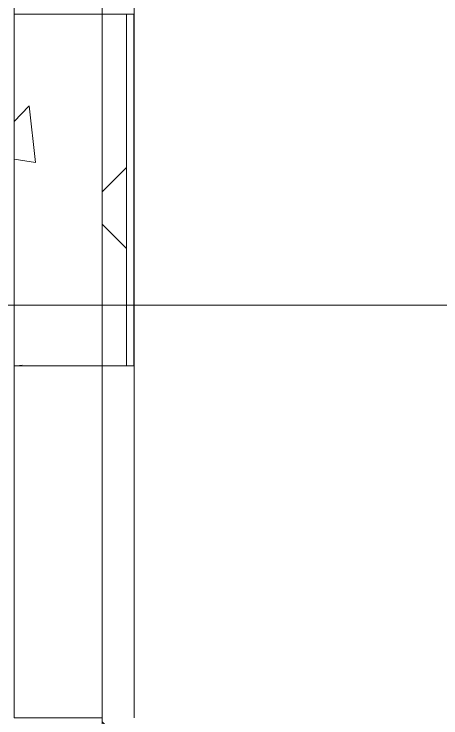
# Model space of a CAD drawing. Header units: millimetres. Extents: x 48966 to 155647, y -43515 to 26217.
# Drawn here: x 57032 to 58487, y -14891 to -12491 of the extents above; entities that cross this region are included whole.
import ezdxf

# ---------------------------------------------------------------- set-up
doc = ezdxf.new("R2010")
doc.units = ezdxf.units.MM
doc.linetypes.add('Осевые', pattern=[6350, 1270, -952.5, 3175, -952.5])
doc.linetypes.add('Сверху', pattern=[793.75, 476.25, -317.5])
for name, color, linetype, lineweight in [('Общие ребра', 7, 'Continuous', 9), ('Окна', 7, 'Continuous', 9), ('Окна-2', 7, 'Сверху', 9), ('Оси-2', 7, 'Осевые', 9), ('Перекрытия', 7, 'Continuous', 9), ('Стены', 7, 'Continuous', 9), ('Стены-1', 7, 'Continuous', 18), ('Штриховка разреза-1', 7, 'Continuous', 9)]:
    doc.layers.add(name, color=color, linetype=linetype, lineweight=lineweight)
doc.layers.add('Штриховка разреза-2', color=7, linetype='Continuous', lineweight=9, true_color=0x787878)

# ---------------------------------------------------------------- blocks, each defined once
blk = doc.blocks.new('M_Окно-Квадратный проем - 1200 x 1800 mm-1791807-План 5-го этажа на отм_ _12_600')
at = {"layer": 'Окна'}
for p, q in [((-608.2, -150), (-608.2, 150)), ((591.8, 150), (591.8, -150))]:
    blk.add_line(p, q, dxfattribs=at)
at = {"layer": 'Окна-2'}
for p, q in [((-608.2, 150), (591.8, 150)), ((591.8, -150), (-608.2, -150))]:
    blk.add_line(p, q, dxfattribs=at)

msp = doc.modelspace()

# ---------------------------------------------------------------- hatches: boundary and pattern name
at = {"layer": 'Штриховка разреза-1'}
h = msp.add_hatch(dxfattribs=at)
h.set_pattern_fill('FP_7', color=256, style=0, pattern_type=2)
h.set_pattern_definition([(50, (0, 0), (1457.472, -127.512), [152.4, -1676.4]), (355, (0, 0), (-281.942, 1528.454), [121.92, -1341.12]), (100.451, (121.5, -10.6), (1175.54, 1400.933), [129.52, -1424.72]), (46.184, (0, 406.4), (2168.63, -336.34), [228.6, -2514.6]), (96.636, (180.7, 378.4), (1899.22, 1979.42), [194.28, -2137.08]), (351.184, (0, 406.4), (1899.24, 1979.4), [182.88, -2011.68]), (21, (203.2, 304.8), (1212.915, -818.121), [152.4, -1676.4]), (326, (203.2, 304.8), (494.417, 1473.504), [121.92, -1341.12]), (71.451, (304.3, 236.6), (1707.337, 655.37), [129.52, -1424.72]), (37.5, (0, 0), (24.7094, 676.4402), [67.056, -1257.808, 67.056, -1294.384, -1346.2]), (37.5, (0, 0), (24.7094, 676.4402), [-2686.304, 67.056, -1279.144]), (7.5, (0, 0), (534.558, 801.444), [67.056, -709.168, 67.056, -1227.328, -513.08]), (7.5, (0, 0), (534.558, 801.444), [-2070.608, 67.056, -446.024]), (327.5, (-453.14, 0), (1084.7275, -45.831), [67.056, -440.944, 67.056, -1517.904, -2103.12]), (327.5, (-453.14, 0), (1084.7275, -45.831), [-2092.96, 67.056, -2036.064]), (317.5, (-656.3, 0), (1185.035, 203.414), [67.056, -593.344, 67.056, -985.52, -1493.52]), (317.5, (-656.3, 0), (1185.035, 203.414), [-1712.976, 67.056, -1426.464])])
h.paths.add_polyline_path([(57031.6, -15382.9), (57331.6, -15382.9), (57331.6, -14890.5), (57031.6, -14890.5), (57031.6, -15123.9)], flags=0)
h.paths.add_polyline_path([(57331.6, -13690.5), (57331.6, -12490.5), (57031.6, -12490.5), (57031.6, -13690.5)], flags=0)
h.paths.add_polyline_path([(57031.6, -11290.5), (57331.6, -11290.5), (57331.6, -10175.9), (57031.6, -10175.9), (57031.6, -10748.7)], flags=0)
at = {"layer": 'Штриховка разреза-2'}
h = msp.add_hatch(dxfattribs=at)
h.set_pattern_fill('FP_41', color=256, style=0, pattern_type=2)
h.set_pattern_definition([(45, (0, 0), (-424.264, 424.264), []), (135, (0, 0), (-424.264, -424.264), [])])
h.paths.add_polyline_path([(57414.6, -15489.9), (57414.6, -14890.5), (57331.6, -14890.5), (57331.6, -15489.9), (57336.6, -15489.9)], flags=0)
h.paths.add_polyline_path([(57414.6, -13690.5), (57414.6, -12490.5), (57331.6, -12490.5), (57331.6, -13690.5)], flags=0)
h.paths.add_polyline_path([(57414.6, -11290.5), (57414.6, -10258.9), (57331.6, -10258.9), (57331.6, -11290.5)], flags=0)

# ---------------------------------------------------------------- linework, layer by layer
at = {"layer": 'Общие ребра'}
for p, q in [((57331.6, -13690.5), (57331.6, -12490.5)), ((57331.6, -12490.5), (57331.6, -13690.5)), ((57414.6, -13690.5), (57414.6, -12490.5)), ((57439.6, -13690.5), (57439.6, -12490.5))]:
    msp.add_line(p, q, dxfattribs=at)
at = {"layer": 'Оси-2'}
for p, q in [((57331.6, 25417.1), (57331.6, -41737.8)), ((150171.6, -13482.9), (50565.6, -13482.9))]:
    msp.add_line(p, q, dxfattribs=at)
at = {"layer": 'Перекрытия'}
msp.add_line((57331.6, -9932.9), (57331.6, -15732.9), dxfattribs=at)
at = {"layer": 'Стены'}
for p, q in [((57031.6, -12490.5), (57031.6, -11290.5)), ((57441.6, -11290.5), (57441.6, -12490.5)), ((57331.6, -12490.5), (57031.6, -12490.5)), ((57441.6, -12490.5), (57331.6, -12490.5)), ((57031.6, -14890.5), (57031.6, -13690.5)), ((57331.6, -13690.5), (57031.6, -13690.5)), ((57441.6, -13690.5), (57331.6, -13690.5)), ((57441.6, -13690.5), (57441.6, -14890.5))]:
    msp.add_line(p, q, dxfattribs=at)
at = {"layer": 'Стены-1'}
for p, q in [((57331.6, -12490.5), (57031.6, -12490.5)), ((57031.6, -12490.5), (57031.6, -13690.5)), ((57441.6, -12490.5), (57331.6, -12490.5)), ((57441.6, -13690.5), (57441.6, -12490.5)), ((57031.6, -13690.5), (57331.6, -13690.5)), ((57331.6, -13690.5), (57441.6, -13690.5))]:
    msp.add_line(p, q, dxfattribs=at)

# ---------------------------------------------------------------- block references
at = {"layer": 'Окна', "rotation": 89.99999999999991}
for p in [(57181.6, -11882.3), (57181.6, -14282.3)]:
    msp.add_blockref('M_Окно-Квадратный проем - 1200 x 1800 mm-1791807-План 5-го этажа на отм_ _12_600', p, dxfattribs=at)

doc.saveas('drawing.dxf')
